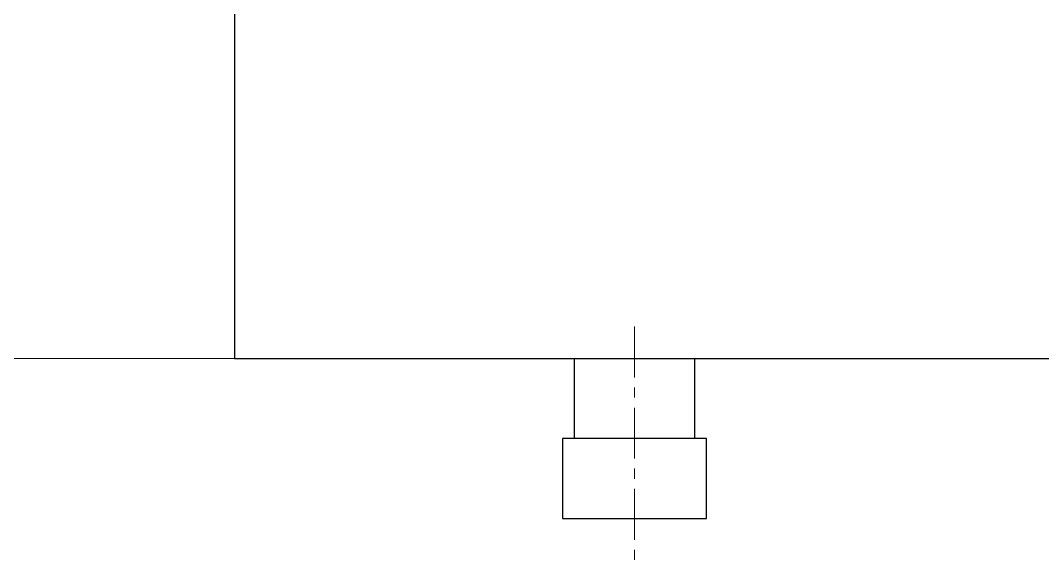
# Model space of a CAD drawing. Header units: millimetres. Extents: x -211 to 45495, y 24 to 52952.
# Drawn here: x 13071 to 13710, y 33550 to 33891 of the extents above; entities that cross this region are included whole.
import ezdxf

# ---------------------------------------------------------------- set-up
doc = ezdxf.new("R2010")
doc.units = ezdxf.units.MM
doc.linetypes.add('CENTER', pattern=[50.7, 31.8, -6.3, 6.3, -6.3])
doc.layers.add('Layer2', color=7, linetype='Continuous')

# ---------------------------------------------------------------- blocks, each defined once
blk = doc.blocks.new('BLKF2387')
at = {"layer": 'Layer2', "color": 7, "linetype": 'CENTER', "lineweight": 13}
blk.add_line((13454.76, 33699.27), (13454.76, 33549.92), dxfattribs=at)
at = {"layer": 'Layer2', "color": 3, "linetype": 'Continuous', "lineweight": 25}
for p, q in [((13417.26, 33629.27), (13417.26, 33679.27)), ((13417.26, 33679.27), (13492.26, 33679.27)), ((13492.26, 33679.27), (13492.26, 33629.27)), ((13499.76, 33629.27), (13409.76, 33629.27)), ((13409.76, 33629.27), (13409.76, 33579.27)), ((13499.76, 33579.27), (13499.76, 33629.27)), ((13409.76, 33579.27), (13499.76, 33579.27))]:
    blk.add_line(p, q, dxfattribs=at)
blk = doc.blocks.new('BLKF2386')
at = {"layer": 'Layer2', "color": 3, "linetype": 'Continuous', "lineweight": 25}
for p, q in [((13204.76, 33969.27), (13204.76, 33679.27)), ((13204.76, 33679.27), (14404.76, 33679.27))]:
    blk.add_line(p, q, dxfattribs=at)
blk.add_blockref('BLKF2387', (0, 0), dxfattribs=at)

msp = doc.modelspace()

# ---------------------------------------------------------------- linework, layer by layer
at = {"layer": 'Layer2', "color": 7, "linetype": 'Continuous', "lineweight": 13}
msp.add_line((12099.21, 33679.27), (16059.21, 33679.27), dxfattribs=at)

# ---------------------------------------------------------------- block references
at = {"layer": 'Layer2', "color": 3, "linetype": 'Continuous', "lineweight": 25}
msp.add_blockref('BLKF2386', (0, 0), dxfattribs=at)

doc.saveas('drawing.dxf')
